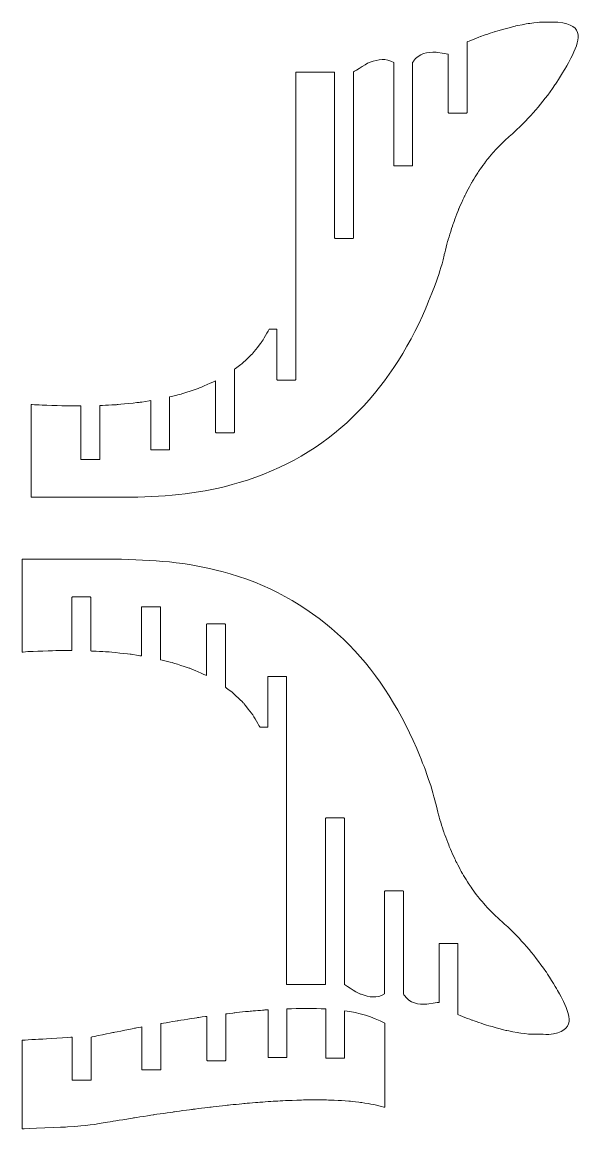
# Model space of a CAD drawing. Header units: inches. Extents: x -318 to 215, y -214 to 306.
# Drawn here: x 130.8 to 214.8, y 141.1 to 306.1 of the extents above; entities that cross this region are included whole.
import ezdxf

# ---------------------------------------------------------------- set-up
doc = ezdxf.new("R2010")
doc.units = ezdxf.units.IN
doc.header["$MEASUREMENT"] = 0
doc.layers.add('Layer 1', color=7, linetype='Continuous')

msp = doc.modelspace()

# ---------------------------------------------------------------- linework, layer by layer
at = {"layer": 'Layer 1', "color": 1, "lineweight": 9}
for points, knots in [([(204.0785, 289.6362), (206.5911, 291.9916), (208.2578, 293.8984), (210.2248, 296.7265), (210.2248, 296.7265), (210.2248, 296.7265), (211.8643, 299.3483), (211.8643, 299.3483), (211.8643, 299.3483), (211.8643, 299.3483), (212.6078, 300.7084), (212.6078, 300.7084), (212.6078, 300.7084), (213.8749, 303.1956), (214.835, 305.6924), (210.6658, 306.0881), (210.6658, 306.0881), (210.6658, 306.0881), (207.9267, 306.0687), (207.9267, 306.0687), (207.9267, 306.0687), (207.9267, 306.0687), (206.2127, 305.8657), (206.2127, 305.8657), (206.2127, 305.8657), (206.2127, 305.8657), (204.4137, 305.5278), (204.4137, 305.5278), (204.4137, 305.5278), (204.4137, 305.5278), (201.2223, 304.6635), (201.2223, 304.6635), (201.2223, 304.6635), (201.2223, 304.6635), (199.193, 303.9642), (199.193, 303.9642), (199.193, 303.9642), (199.193, 303.9642), (197.1218, 303.1472), (197.1218, 303.1472), (197.1218, 303.1472), (197.1218, 303.1472), (197.1218, 292.6085), (197.1218, 292.6085), (197.1218, 292.6085), (197.1218, 292.6085), (197.0501, 292.5368), (197.0501, 292.5368), (197.0501, 292.5368), (197.0501, 292.5368), (194.3725, 292.5368), (194.3725, 292.5368), (194.3725, 292.5368), (194.3725, 292.5368), (194.3008, 292.6085), (194.3008, 292.6085), (194.3008, 292.6085), (194.3008, 292.6085), (194.3008, 301.3127), (194.3008, 301.3127), (194.3008, 301.3127), (194.3008, 301.3127), (192.49, 301.6062), (192.49, 301.6062), (192.49, 301.6062), (191.1771, 301.6519), (189.9333, 301.437), (189.1251, 300.2713), (189.1251, 300.2713), (189.1251, 300.2713), (188.9975, 300.0711), (188.9975, 300.0711), (188.9975, 300.0711), (188.9975, 300.0711), (188.9975, 284.7556), (188.9975, 284.7556), (188.9975, 284.7556), (188.9975, 284.7556), (188.9258, 284.6839), (188.9258, 284.6839), (188.9258, 284.6839), (188.9258, 284.6839), (186.248, 284.6839), (186.248, 284.6839), (186.248, 284.6839), (186.248, 284.6839), (186.1764, 284.7556), (186.1764, 284.7556), (186.1764, 284.7556), (186.1764, 284.7556), (186.1764, 300.0508), (186.1764, 300.0508), (186.1764, 300.0508), (184.9858, 300.7524), (183.8993, 300.5703), (182.6591, 300.1025), (182.6591, 300.1025), (182.6591, 300.2585), (180.303, 298.7474), (180.1899, 298.6666), (180.1899, 298.6666), (180.1899, 298.6666), (180.1899, 273.8929), (180.1899, 273.8929), (180.1899, 273.8929), (180.1899, 273.8929), (180.1182, 273.8212), (180.1182, 273.8212), (180.1182, 273.8212), (180.1182, 273.8212), (177.4404, 273.8212), (177.4404, 273.8212), (177.4404, 273.8212), (177.4404, 273.8212), (177.3688, 273.8929), (177.3688, 273.8929), (177.3688, 273.8929), (177.3688, 273.8929), (177.3688, 298.6317), (177.3688, 298.6317), (177.3688, 298.6317), (177.3688, 298.6317), (171.5622, 298.6317), (171.5622, 298.6317), (171.5622, 298.6317), (171.5622, 298.6317), (171.5622, 252.8031), (171.5622, 252.8031), (171.5622, 252.8031), (171.5622, 252.8031), (171.4905, 252.7314), (171.4905, 252.7314), (171.4905, 252.7314), (171.4905, 252.7314), (168.8129, 252.7314), (168.8129, 252.7314), (168.8129, 252.7314), (168.8129, 252.7314), (168.7412, 252.8031), (168.7412, 252.8031), (168.7412, 252.8031), (168.7412, 252.8031), (168.7412, 260.3122), (168.7412, 260.3122), (168.7412, 260.3122), (168.7412, 260.3122), (167.6064, 260.3122), (167.6064, 260.3122), (167.6064, 260.3122), (167.6064, 260.3122), (166.5302, 258.4527), (166.5302, 258.4527), (166.5302, 258.4527), (166.5302, 258.4527), (165.1688, 256.7195), (165.1688, 256.7195), (165.1688, 256.7195), (165.1688, 256.7195), (163.5474, 255.1587), (163.5474, 255.1587), (163.5474, 255.1587), (163.5474, 255.1587), (162.4336, 254.3361), (162.4336, 254.3361), (162.4336, 254.3361), (162.4336, 254.3361), (162.4336, 244.952), (162.4336, 244.952), (162.4336, 244.952), (162.4336, 244.952), (162.362, 244.8803), (162.362, 244.8803), (162.362, 244.8803), (162.362, 244.8803), (159.6845, 244.8803), (159.6845, 244.8803), (159.6845, 244.8803), (159.6845, 244.8803), (159.6129, 244.952), (159.6129, 244.952), (159.6129, 244.952), (159.6129, 244.952), (159.6129, 252.6031), (159.6129, 252.6031), (159.6129, 252.6031), (159.6129, 252.6031), (157.13, 251.5117), (157.13, 251.5117), (157.13, 251.5117), (157.13, 251.5117), (154.474, 250.6403), (154.474, 250.6403), (154.474, 250.6403), (154.474, 250.6403), (152.7578, 250.2288), (152.7578, 250.2288), (152.7578, 250.2288), (152.7578, 250.2288), (152.7578, 242.3961), (152.7578, 242.3961), (152.7578, 242.3961), (152.7578, 242.3961), (152.6861, 242.3244), (152.6861, 242.3244), (152.6861, 242.3244), (152.6861, 242.3244), (150.0081, 242.3244), (150.0081, 242.3244), (150.0081, 242.3244), (150.0081, 242.3244), (149.9364, 242.3961), (149.9364, 242.3961), (149.9364, 242.3961), (149.9364, 242.3961), (149.9364, 249.6717), (149.9364, 249.6717), (149.9364, 249.6717), (149.9364, 249.6717), (148.3873, 249.4141), (148.3873, 249.4141), (148.3873, 249.4141), (148.3873, 249.4141), (144.9569, 249.0585), (144.9569, 249.0585), (144.9569, 249.0585), (144.9569, 249.0585), (142.3514, 248.9284), (142.3514, 248.9284), (142.3514, 248.9284), (142.3514, 248.9284), (142.3514, 240.9355), (142.3514, 240.9355), (142.3514, 240.9355), (142.3514, 240.9355), (142.2797, 240.8638), (142.2797, 240.8638), (142.2797, 240.8638), (142.2797, 240.8638), (139.6019, 240.8638), (139.6019, 240.8638), (139.6019, 240.8638), (139.6019, 240.8638), (139.5302, 240.9355), (139.5302, 240.9355), (139.5302, 240.9355), (139.5302, 240.9355), (139.5302, 248.8687), (139.5302, 248.8687), (139.5302, 248.8687), (139.5302, 248.8687), (137.3211, 248.8614), (137.3211, 248.8614), (137.3211, 248.8614), (137.3211, 248.8614), (133.1161, 249.02), (133.1161, 249.02), (133.1161, 249.02), (133.1161, 249.02), (132.1216, 249.0934), (132.1216, 249.0934), (132.1216, 249.0934), (132.1216, 249.0934), (132.1216, 235.2559), (132.1216, 235.2559), (132.1216, 235.2559), (132.1216, 235.2559), (146.935, 235.2557), (146.935, 235.2557), (146.935, 235.2557), (152.7023, 235.3996), (157.5392, 235.7686), (163.1429, 237.4329), (163.1429, 237.4329), (176.5675, 241.4202), (185.5171, 250.7878), (190.9707, 263.4595), (190.9707, 263.4595), (190.9707, 263.4595), (192.2565, 266.6801), (192.2565, 266.6801), (192.2565, 266.6801), (192.8994, 268.5553), (193.276, 269.4202), (193.6969, 271.3253), (193.6969, 271.3253), (193.6969, 271.3253), (194.3221, 273.7388), (194.3221, 273.7388), (194.3221, 273.7388), (194.3221, 273.7388), (195.0423, 276.0245), (195.0423, 276.0245), (195.0423, 276.0245), (195.0423, 276.0245), (195.858, 278.1829), (195.858, 278.1829), (195.858, 278.1829), (195.858, 278.1829), (196.769, 280.2135), (196.769, 280.2135), (196.769, 280.2135), (196.769, 280.2135), (197.7754, 282.1166), (197.7754, 282.1166), (197.7754, 282.1166), (197.7754, 282.1166), (198.8768, 283.8917), (198.8768, 283.8917), (198.8768, 283.8917), (198.8768, 283.8917), (200.0739, 285.5392), (200.0739, 285.5392), (200.0739, 285.5392), (200.0739, 285.5392), (201.3666, 287.0591), (201.3666, 287.0591), (201.3666, 287.0591), (201.3666, 287.0591), (202.7543, 288.4509), (202.7543, 288.4509), (202.7543, 288.4509), (202.7543, 288.4509), (204.0785, 289.6362), (204.0785, 289.6362)], [0, 0, 0, 0, 0.01234568, 0.01234568, 0.01234568, 0.01234569, 0.02469136, 0.02469136, 0.02469136, 0.02469137, 0.03703704, 0.03703704, 0.03703704, 0.03703705, 0.04938272, 0.04938272, 0.04938272, 0.04938273, 0.0617284, 0.0617284, 0.0617284, 0.06172841, 0.07407407, 0.07407407, 0.07407407, 0.07407408, 0.08641975, 0.08641975, 0.08641975, 0.08641976, 0.09876543, 0.09876543, 0.09876543, 0.09876544, 0.11111111, 0.11111111, 0.11111111, 0.11111112, 0.12345679, 0.12345679, 0.12345679, 0.1234568, 0.13580247, 0.13580247, 0.13580247, 0.13580248, 0.14814815, 0.14814815, 0.14814815, 0.14814816, 0.16049383, 0.16049383, 0.16049383, 0.16049384, 0.17283951, 0.17283951, 0.17283951, 0.17283952, 0.18518519, 0.18518519, 0.18518519, 0.1851852, 0.19753086, 0.19753086, 0.19753086, 0.19753087, 0.20987654, 0.20987654, 0.20987654, 0.20987655, 0.22222222, 0.22222222, 0.22222222, 0.22222223, 0.2345679, 0.2345679, 0.2345679, 0.23456791, 0.24691358, 0.24691358, 0.24691358, 0.24691359, 0.25925926, 0.25925926, 0.25925926, 0.25925927, 0.27160494, 0.27160494, 0.27160494, 0.27160495, 0.28395062, 0.28395062, 0.28395062, 0.28395063, 0.2962963, 0.2962963, 0.2962963, 0.29629631, 0.30864198, 0.30864198, 0.30864198, 0.30864199, 0.32098765, 0.32098765, 0.32098765, 0.32098766, 0.33333333, 0.33333333, 0.33333333, 0.33333334, 0.34567901, 0.34567901, 0.34567901, 0.34567902, 0.35802469, 0.35802469, 0.35802469, 0.3580247, 0.37037037, 0.37037037, 0.37037037, 0.37037038, 0.38271605, 0.38271605, 0.38271605, 0.38271606, 0.39506173, 0.39506173, 0.39506173, 0.39506174, 0.40740741, 0.40740741, 0.40740741, 0.40740742, 0.41975309, 0.41975309, 0.41975309, 0.4197531, 0.43209877, 0.43209877, 0.43209877, 0.43209878, 0.44444444, 0.44444444, 0.44444444, 0.44444445, 0.45679012, 0.45679012, 0.45679012, 0.45679013, 0.4691358, 0.4691358, 0.4691358, 0.46913581, 0.48148148, 0.48148148, 0.48148148, 0.48148149, 0.49382716, 0.49382716, 0.49382716, 0.49382717, 0.50617284, 0.50617284, 0.50617284, 0.50617285, 0.51851852, 0.51851852, 0.51851852, 0.51851853, 0.5308642, 0.5308642, 0.5308642, 0.53086421, 0.54320988, 0.54320988, 0.54320988, 0.54320989, 0.55555556, 0.55555556, 0.55555556, 0.55555557, 0.56790123, 0.56790123, 0.56790123, 0.56790124, 0.58024691, 0.58024691, 0.58024691, 0.58024692, 0.59259259, 0.59259259, 0.59259259, 0.5925926, 0.60493827, 0.60493827, 0.60493827, 0.60493828, 0.61728395, 0.61728395, 0.61728395, 0.61728396, 0.62962963, 0.62962963, 0.62962963, 0.62962964, 0.64197531, 0.64197531, 0.64197531, 0.64197532, 0.65432099, 0.65432099, 0.65432099, 0.654321, 0.66666667, 0.66666667, 0.66666667, 0.66666668, 0.67901235, 0.67901235, 0.67901235, 0.67901236, 0.69135802, 0.69135802, 0.69135802, 0.69135803, 0.7037037, 0.7037037, 0.7037037, 0.70370371, 0.71604938, 0.71604938, 0.71604938, 0.71604939, 0.72839506, 0.72839506, 0.72839506, 0.72839507, 0.74074074, 0.74074074, 0.74074074, 0.74074075, 0.75308642, 0.75308642, 0.75308642, 0.75308643, 0.7654321, 0.7654321, 0.7654321, 0.76543211, 0.77777778, 0.77777778, 0.77777778, 0.77777779, 0.79012346, 0.79012346, 0.79012346, 0.79012347, 0.80246914, 0.80246914, 0.80246914, 0.80246915, 0.81481481, 0.81481481, 0.81481481, 0.81481482, 0.82716049, 0.82716049, 0.82716049, 0.8271605, 0.83950617, 0.83950617, 0.83950617, 0.83950618, 0.85185185, 0.85185185, 0.85185185, 0.85185186, 0.86419753, 0.86419753, 0.86419753, 0.86419754, 0.87654321, 0.87654321, 0.87654321, 0.87654322, 0.88888889, 0.88888889, 0.88888889, 0.8888889, 0.90123457, 0.90123457, 0.90123457, 0.90123458, 0.91358025, 0.91358025, 0.91358025, 0.91358026, 0.92592593, 0.92592593, 0.92592593, 0.92592594, 0.9382716, 0.9382716, 0.9382716, 0.93827161, 0.95061728, 0.95061728, 0.95061728, 0.95061729, 0.96296296, 0.96296296, 0.96296296, 0.96296297, 0.97530864, 0.97530864, 0.97530864, 0.97530865, 0.98765432, 0.98765432, 0.98765432, 0.98765433, 1, 1, 1, 1]), ([(202.7222, 171.6284), (205.2348, 169.2731), (206.9015, 167.3662), (208.8685, 164.5381), (208.8685, 164.5381), (208.8685, 164.5381), (210.508, 161.9163), (210.508, 161.9163), (210.508, 161.9163), (210.508, 161.9163), (211.2515, 160.5563), (211.2515, 160.5563), (211.2515, 160.5563), (212.5186, 158.069), (213.4787, 155.5722), (209.3095, 155.1765), (209.3095, 155.1765), (209.3095, 155.1765), (206.5704, 155.1959), (206.5704, 155.1959), (206.5704, 155.1959), (206.5704, 155.1959), (204.8564, 155.3989), (204.8564, 155.3989), (204.8564, 155.3989), (204.8564, 155.3989), (203.0574, 155.7368), (203.0574, 155.7368), (203.0574, 155.7368), (203.0574, 155.7368), (199.866, 156.6011), (199.866, 156.6011), (199.866, 156.6011), (199.866, 156.6011), (197.8367, 157.3005), (197.8367, 157.3005), (197.8367, 157.3005), (197.8367, 157.3005), (195.7655, 158.1174), (195.7655, 158.1174), (195.7655, 158.1174), (195.7655, 158.1174), (195.7655, 168.6561), (195.7655, 168.6561), (195.7655, 168.6561), (195.7655, 168.6561), (195.6938, 168.7278), (195.6938, 168.7278), (195.6938, 168.7278), (195.6938, 168.7278), (193.0162, 168.7278), (193.0162, 168.7278), (193.0162, 168.7278), (193.0162, 168.7278), (192.9445, 168.6561), (192.9445, 168.6561), (192.9445, 168.6561), (192.9445, 168.6561), (192.9445, 159.9519), (192.9445, 159.9519), (192.9445, 159.9519), (192.9445, 159.9519), (191.1337, 159.6584), (191.1337, 159.6584), (191.1337, 159.6584), (189.8208, 159.6127), (188.577, 159.8276), (187.7688, 160.9933), (187.7688, 160.9933), (187.7688, 160.9933), (187.6412, 161.1935), (187.6412, 161.1935), (187.6412, 161.1935), (187.6412, 161.1935), (187.6412, 176.509), (187.6412, 176.509), (187.6412, 176.509), (187.6412, 176.509), (187.5695, 176.5807), (187.5695, 176.5807), (187.5695, 176.5807), (187.5695, 176.5807), (184.8917, 176.5807), (184.8917, 176.5807), (184.8917, 176.5807), (184.8917, 176.5807), (184.8201, 176.509), (184.8201, 176.509), (184.8201, 176.509), (184.8201, 176.509), (184.8201, 161.2138), (184.8201, 161.2138), (184.8201, 161.2138), (183.6295, 160.5122), (182.543, 160.6944), (181.3028, 161.1621), (181.3028, 161.1621), (181.3028, 161.0061), (178.9467, 162.5173), (178.8336, 162.598), (178.8336, 162.598), (178.8336, 162.598), (178.8336, 187.3717), (178.8336, 187.3717), (178.8336, 187.3717), (178.8336, 187.3717), (178.7619, 187.4434), (178.7619, 187.4434), (178.7619, 187.4434), (178.7619, 187.4434), (176.0841, 187.4434), (176.0841, 187.4434), (176.0841, 187.4434), (176.0841, 187.4434), (176.0125, 187.3717), (176.0125, 187.3717), (176.0125, 187.3717), (176.0125, 187.3717), (176.0125, 162.633), (176.0125, 162.633), (176.0125, 162.633), (176.0125, 162.633), (170.2059, 162.633), (170.2059, 162.633), (170.2059, 162.633), (170.2059, 162.633), (170.2059, 208.4615), (170.2059, 208.4615), (170.2059, 208.4615), (170.2059, 208.4615), (170.1342, 208.5332), (170.1342, 208.5332), (170.1342, 208.5332), (170.1342, 208.5332), (167.4566, 208.5332), (167.4566, 208.5332), (167.4566, 208.5332), (167.4566, 208.5332), (167.3849, 208.4615), (167.3849, 208.4615), (167.3849, 208.4615), (167.3849, 208.4615), (167.3849, 200.9524), (167.3849, 200.9524), (167.3849, 200.9524), (167.3849, 200.9524), (166.2501, 200.9524), (166.2501, 200.9524), (166.2501, 200.9524), (166.2501, 200.9524), (165.1739, 202.812), (165.1739, 202.812), (165.1739, 202.812), (165.1739, 202.812), (163.8125, 204.5451), (163.8125, 204.5451), (163.8125, 204.5451), (163.8125, 204.5451), (162.1911, 206.106), (162.1911, 206.106), (162.1911, 206.106), (162.1911, 206.106), (161.0773, 206.9285), (161.0773, 206.9285), (161.0773, 206.9285), (161.0773, 206.9285), (161.0773, 216.3127), (161.0773, 216.3127), (161.0773, 216.3127), (161.0773, 216.3127), (161.0057, 216.3843), (161.0057, 216.3843), (161.0057, 216.3843), (161.0057, 216.3843), (158.3282, 216.3843), (158.3282, 216.3843), (158.3282, 216.3843), (158.3282, 216.3843), (158.2566, 216.3127), (158.2566, 216.3127), (158.2566, 216.3127), (158.2566, 216.3127), (158.2566, 208.6615), (158.2566, 208.6615), (158.2566, 208.6615), (158.2566, 208.6615), (155.7737, 209.7529), (155.7737, 209.7529), (155.7737, 209.7529), (155.7737, 209.7529), (153.1177, 210.6244), (153.1177, 210.6244), (153.1177, 210.6244), (153.1177, 210.6244), (151.4015, 211.0358), (151.4015, 211.0358), (151.4015, 211.0358), (151.4015, 211.0358), (151.4015, 218.8686), (151.4015, 218.8686), (151.4015, 218.8686), (151.4015, 218.8686), (151.3298, 218.9402), (151.3298, 218.9402), (151.3298, 218.9402), (151.3298, 218.9402), (148.6518, 218.9402), (148.6518, 218.9402), (148.6518, 218.9402), (148.6518, 218.9402), (148.5801, 218.8686), (148.5801, 218.8686), (148.5801, 218.8686), (148.5801, 218.8686), (148.5801, 211.5929), (148.5801, 211.5929), (148.5801, 211.5929), (148.5801, 211.5929), (147.031, 211.8505), (147.031, 211.8505), (147.031, 211.8505), (147.031, 211.8505), (143.6006, 212.2061), (143.6006, 212.2061), (143.6006, 212.2061), (143.6006, 212.2061), (140.9951, 212.3363), (140.9951, 212.3363), (140.9951, 212.3363), (140.9951, 212.3363), (140.9951, 220.3291), (140.9951, 220.3291), (140.9951, 220.3291), (140.9951, 220.3291), (140.9234, 220.4008), (140.9234, 220.4008), (140.9234, 220.4008), (140.9234, 220.4008), (138.2456, 220.4008), (138.2456, 220.4008), (138.2456, 220.4008), (138.2456, 220.4008), (138.1739, 220.3291), (138.1739, 220.3291), (138.1739, 220.3291), (138.1739, 220.3291), (138.1739, 212.3959), (138.1739, 212.3959), (138.1739, 212.3959), (138.1739, 212.3959), (135.9648, 212.4033), (135.9648, 212.4033), (135.9648, 212.4033), (135.9648, 212.4033), (131.7598, 212.2446), (131.7598, 212.2446), (131.7598, 212.2446), (131.7598, 212.2446), (130.7653, 212.1713), (130.7653, 212.1713), (130.7653, 212.1713), (130.7653, 212.1713), (130.7653, 226.0087), (130.7653, 226.0087), (130.7653, 226.0087), (130.7653, 226.0087), (145.5787, 226.0089), (145.5787, 226.0089), (145.5787, 226.0089), (151.346, 225.865), (156.1829, 225.496), (161.7866, 223.8317), (161.7866, 223.8317), (175.2112, 219.8444), (184.1608, 210.4769), (189.6144, 197.8051), (189.6144, 197.8051), (189.6144, 197.8051), (190.9002, 194.5845), (190.9002, 194.5845), (190.9002, 194.5845), (191.5431, 192.7093), (191.9197, 191.8444), (192.3406, 189.9393), (192.3406, 189.9393), (192.3406, 189.9393), (192.9658, 187.5258), (192.9658, 187.5258), (192.9658, 187.5258), (192.9658, 187.5258), (193.686, 185.2401), (193.686, 185.2401), (193.686, 185.2401), (193.686, 185.2401), (194.5017, 183.0817), (194.5017, 183.0817), (194.5017, 183.0817), (194.5017, 183.0817), (195.4127, 181.0511), (195.4127, 181.0511), (195.4127, 181.0511), (195.4127, 181.0511), (196.4191, 179.1481), (196.4191, 179.1481), (196.4191, 179.1481), (196.4191, 179.1481), (197.5205, 177.3729), (197.5205, 177.3729), (197.5205, 177.3729), (197.5205, 177.3729), (198.7176, 175.7254), (198.7176, 175.7254), (198.7176, 175.7254), (198.7176, 175.7254), (200.0103, 174.2056), (200.0103, 174.2056), (200.0103, 174.2056), (200.0103, 174.2056), (201.398, 172.8137), (201.398, 172.8137), (201.398, 172.8137), (201.398, 172.8137), (202.7222, 171.6284), (202.7222, 171.6284)], [0, 0, 0, 0, 0.01234568, 0.01234568, 0.01234568, 0.01234569, 0.02469136, 0.02469136, 0.02469136, 0.02469137, 0.03703704, 0.03703704, 0.03703704, 0.03703705, 0.04938272, 0.04938272, 0.04938272, 0.04938273, 0.0617284, 0.0617284, 0.0617284, 0.06172841, 0.07407407, 0.07407407, 0.07407407, 0.07407408, 0.08641975, 0.08641975, 0.08641975, 0.08641976, 0.09876543, 0.09876543, 0.09876543, 0.09876544, 0.11111111, 0.11111111, 0.11111111, 0.11111112, 0.12345679, 0.12345679, 0.12345679, 0.1234568, 0.13580247, 0.13580247, 0.13580247, 0.13580248, 0.14814815, 0.14814815, 0.14814815, 0.14814816, 0.16049383, 0.16049383, 0.16049383, 0.16049384, 0.17283951, 0.17283951, 0.17283951, 0.17283952, 0.18518519, 0.18518519, 0.18518519, 0.1851852, 0.19753086, 0.19753086, 0.19753086, 0.19753087, 0.20987654, 0.20987654, 0.20987654, 0.20987655, 0.22222222, 0.22222222, 0.22222222, 0.22222223, 0.2345679, 0.2345679, 0.2345679, 0.23456791, 0.24691358, 0.24691358, 0.24691358, 0.24691359, 0.25925926, 0.25925926, 0.25925926, 0.25925927, 0.27160494, 0.27160494, 0.27160494, 0.27160495, 0.28395062, 0.28395062, 0.28395062, 0.28395063, 0.2962963, 0.2962963, 0.2962963, 0.29629631, 0.30864198, 0.30864198, 0.30864198, 0.30864199, 0.32098765, 0.32098765, 0.32098765, 0.32098766, 0.33333333, 0.33333333, 0.33333333, 0.33333334, 0.34567901, 0.34567901, 0.34567901, 0.34567902, 0.35802469, 0.35802469, 0.35802469, 0.3580247, 0.37037037, 0.37037037, 0.37037037, 0.37037038, 0.38271605, 0.38271605, 0.38271605, 0.38271606, 0.39506173, 0.39506173, 0.39506173, 0.39506174, 0.40740741, 0.40740741, 0.40740741, 0.40740742, 0.41975309, 0.41975309, 0.41975309, 0.4197531, 0.43209877, 0.43209877, 0.43209877, 0.43209878, 0.44444444, 0.44444444, 0.44444444, 0.44444445, 0.45679012, 0.45679012, 0.45679012, 0.45679013, 0.4691358, 0.4691358, 0.4691358, 0.46913581, 0.48148148, 0.48148148, 0.48148148, 0.48148149, 0.49382716, 0.49382716, 0.49382716, 0.49382717, 0.50617284, 0.50617284, 0.50617284, 0.50617285, 0.51851852, 0.51851852, 0.51851852, 0.51851853, 0.5308642, 0.5308642, 0.5308642, 0.53086421, 0.54320988, 0.54320988, 0.54320988, 0.54320989, 0.55555556, 0.55555556, 0.55555556, 0.55555557, 0.56790123, 0.56790123, 0.56790123, 0.56790124, 0.58024691, 0.58024691, 0.58024691, 0.58024692, 0.59259259, 0.59259259, 0.59259259, 0.5925926, 0.60493827, 0.60493827, 0.60493827, 0.60493828, 0.61728395, 0.61728395, 0.61728395, 0.61728396, 0.62962963, 0.62962963, 0.62962963, 0.62962964, 0.64197531, 0.64197531, 0.64197531, 0.64197532, 0.65432099, 0.65432099, 0.65432099, 0.654321, 0.66666667, 0.66666667, 0.66666667, 0.66666668, 0.67901235, 0.67901235, 0.67901235, 0.67901236, 0.69135802, 0.69135802, 0.69135802, 0.69135803, 0.7037037, 0.7037037, 0.7037037, 0.70370371, 0.71604938, 0.71604938, 0.71604938, 0.71604939, 0.72839506, 0.72839506, 0.72839506, 0.72839507, 0.74074074, 0.74074074, 0.74074074, 0.74074075, 0.75308642, 0.75308642, 0.75308642, 0.75308643, 0.7654321, 0.7654321, 0.7654321, 0.76543211, 0.77777778, 0.77777778, 0.77777778, 0.77777779, 0.79012346, 0.79012346, 0.79012346, 0.79012347, 0.80246914, 0.80246914, 0.80246914, 0.80246915, 0.81481481, 0.81481481, 0.81481481, 0.81481482, 0.82716049, 0.82716049, 0.82716049, 0.8271605, 0.83950617, 0.83950617, 0.83950617, 0.83950618, 0.85185185, 0.85185185, 0.85185185, 0.85185186, 0.86419753, 0.86419753, 0.86419753, 0.86419754, 0.87654321, 0.87654321, 0.87654321, 0.87654322, 0.88888889, 0.88888889, 0.88888889, 0.8888889, 0.90123457, 0.90123457, 0.90123457, 0.90123458, 0.91358025, 0.91358025, 0.91358025, 0.91358026, 0.92592593, 0.92592593, 0.92592593, 0.92592594, 0.9382716, 0.9382716, 0.9382716, 0.93827161, 0.95061728, 0.95061728, 0.95061728, 0.95061729, 0.96296296, 0.96296296, 0.96296296, 0.96296297, 0.97530864, 0.97530864, 0.97530864, 0.97530865, 0.98765432, 0.98765432, 0.98765432, 0.98765433, 1, 1, 1, 1]), ([(141.0432, 148.4047), (141.0432, 148.4047), (141.0432, 154.7735), (141.0432, 154.7735), (141.0432, 154.7735), (141.0432, 154.7735), (144.4365, 155.4712), (144.4365, 155.4712), (144.4365, 155.4712), (144.4365, 155.4712), (147.6842, 156.1037), (147.6842, 156.1037), (147.6842, 156.1037), (147.6842, 156.1037), (148.6285, 156.2758), (148.6285, 156.2758), (148.6285, 156.2758), (148.6285, 156.2758), (148.6285, 149.9449), (148.6285, 149.9449), (148.6285, 149.9449), (148.6285, 149.9449), (148.7002, 149.8732), (148.7002, 149.8732), (148.7002, 149.8732), (148.7002, 149.8732), (151.3776, 149.8732), (151.3776, 149.8732), (151.3776, 149.8732), (151.3776, 149.8732), (151.4493, 149.9449), (151.4493, 149.9449), (151.4493, 149.9449), (151.4493, 149.9449), (151.4493, 156.7835), (151.4493, 156.7835), (151.4493, 156.7835), (151.4493, 156.7835), (153.9984, 157.2166), (153.9984, 157.2166), (153.9984, 157.2166), (153.9984, 157.2166), (156.9202, 157.6698), (156.9202, 157.6698), (156.9202, 157.6698), (156.9202, 157.6698), (158.3045, 157.8632), (158.3045, 157.8632), (158.3045, 157.8632), (158.3045, 157.8632), (158.3045, 151.3127), (158.3045, 151.3127), (158.3045, 151.3127), (158.3045, 151.3127), (158.3762, 151.241), (158.3762, 151.241), (158.3762, 151.241), (158.3762, 151.241), (161.0538, 151.241), (161.0538, 151.241), (161.0538, 151.241), (161.0538, 151.241), (161.1255, 151.3127), (161.1255, 151.3127), (161.1255, 151.3127), (161.1255, 151.3127), (161.1255, 158.228), (161.1255, 158.228), (161.1255, 158.228), (161.1255, 158.228), (162.3708, 158.3857), (162.3708, 158.3857), (162.3708, 158.3857), (162.3708, 158.3857), (164.896, 158.647), (164.896, 158.647), (164.896, 158.647), (164.896, 158.647), (166.9509, 158.8112), (166.9509, 158.8112), (166.9509, 158.8112), (166.9509, 158.8112), (167.4331, 158.8397), (167.4331, 158.8397), (167.4331, 158.8397), (167.4331, 158.8397), (167.4331, 151.7817), (167.4331, 151.7817), (167.4331, 151.7817), (167.4331, 151.7817), (167.5048, 151.71), (167.5048, 151.71), (167.5048, 151.71), (167.5048, 151.71), (170.1826, 151.71), (170.1826, 151.71), (170.1826, 151.71), (170.1826, 151.71), (170.2542, 151.7817), (170.2542, 151.7817), (170.2542, 151.7817), (170.2542, 151.7817), (170.2542, 158.9794), (170.2542, 158.9794), (170.2542, 158.9794), (171.9974, 159.0366), (174.2989, 159.085), (176.0324, 158.9631), (176.0324, 158.9631), (176.0324, 158.9631), (176.0324, 151.698), (176.0324, 151.698), (176.0324, 151.698), (176.0324, 151.698), (176.1041, 151.6263), (176.1041, 151.6263), (176.1041, 151.6263), (176.1041, 151.6263), (178.7819, 151.6263), (178.7819, 151.6263), (178.7819, 151.6263), (178.7819, 151.6263), (178.8536, 151.698), (178.8536, 151.698), (178.8536, 151.698), (178.8536, 151.698), (178.8536, 158.6933), (178.8536, 158.6933), (178.8536, 158.6933), (180.9933, 158.4459), (182.9706, 157.8416), (184.8603, 156.8295), (184.8603, 156.8295), (184.8603, 156.8295), (184.8603, 144.304), (184.8603, 144.304), (184.8603, 144.304), (184.8603, 144.304), (183.8184, 144.5778), (183.8184, 144.5778), (183.8184, 144.5778), (183.8184, 144.5778), (182.5699, 144.8308), (182.5699, 144.8308), (182.5699, 144.8308), (182.5699, 144.8308), (181.2104, 145.0387), (181.2104, 145.0387), (181.2104, 145.0387), (181.2104, 145.0387), (179.7391, 145.2007), (179.7391, 145.2007), (179.7391, 145.2007), (179.7391, 145.2007), (178.1554, 145.3177), (178.1554, 145.3177), (178.1554, 145.3177), (178.1554, 145.3177), (176.4602, 145.3892), (176.4602, 145.3892), (176.4602, 145.3892), (176.4602, 145.3892), (174.653, 145.4154), (174.653, 145.4154), (174.653, 145.4154), (174.653, 145.4154), (172.7341, 145.3962), (172.7341, 145.3962), (172.7341, 145.3962), (172.7341, 145.3962), (170.7028, 145.3318), (170.7028, 145.3318), (170.7028, 145.3318), (170.7028, 145.3318), (168.5595, 145.2223), (168.5595, 145.2223), (168.5595, 145.2223), (168.5595, 145.2223), (166.3042, 145.0677), (166.3042, 145.0677), (166.3042, 145.0677), (166.3042, 145.0677), (163.9367, 144.8677), (163.9367, 144.8677), (163.9367, 144.8677), (163.9367, 144.8677), (161.457, 144.622), (161.457, 144.622), (161.457, 144.622), (161.457, 144.622), (158.8654, 144.3315), (158.8654, 144.3315), (158.8654, 144.3315), (158.8654, 144.3315), (156.1605, 143.9958), (156.1605, 143.9958), (156.1605, 143.9958), (156.1605, 143.9958), (153.3448, 143.6147), (153.3448, 143.6147), (153.3448, 143.6147), (153.3448, 143.6147), (150.4166, 143.1883), (150.4166, 143.1883), (150.4166, 143.1883), (150.4166, 143.1883), (147.3762, 142.7168), (147.3762, 142.7168), (147.3762, 142.7168), (147.3762, 142.7168), (144.2237, 142.2004), (144.2237, 142.2004), (144.2237, 142.2004), (140.9793, 141.642), (140.8081, 141.6269), (137.5201, 141.3677), (137.5201, 141.3677), (137.5201, 141.3677), (130.7653, 141.0883), (130.7653, 141.0883), (130.7653, 141.0883), (130.7653, 141.0883), (130.7653, 154.3098), (130.7653, 154.3098), (130.7653, 154.3098), (130.7653, 154.3098), (133.6734, 154.4642), (133.6734, 154.4642), (133.6734, 154.4642), (133.6734, 154.4642), (138.2221, 154.7553), (138.2221, 154.7553), (138.2221, 154.7553), (138.2221, 154.7553), (138.2221, 148.4047), (138.2221, 148.4047), (138.2221, 148.4047), (138.2221, 148.4047), (138.2938, 148.3331), (138.2938, 148.3331), (138.2938, 148.3331), (138.2938, 148.3331), (140.9716, 148.3331), (140.9716, 148.3331), (140.9716, 148.3331), (140.9716, 148.3331), (141.0432, 148.4047), (141.0432, 148.4047)], [0, 0, 0, 0, 0.01612903, 0.01612903, 0.01612903, 0.01612904, 0.03225806, 0.03225806, 0.03225806, 0.03225807, 0.0483871, 0.0483871, 0.0483871, 0.04838711, 0.06451613, 0.06451613, 0.06451613, 0.06451614, 0.08064516, 0.08064516, 0.08064516, 0.08064517, 0.09677419, 0.09677419, 0.09677419, 0.0967742, 0.11290323, 0.11290323, 0.11290323, 0.11290324, 0.12903226, 0.12903226, 0.12903226, 0.12903227, 0.14516129, 0.14516129, 0.14516129, 0.1451613, 0.16129032, 0.16129032, 0.16129032, 0.16129033, 0.17741935, 0.17741935, 0.17741935, 0.17741936, 0.19354839, 0.19354839, 0.19354839, 0.1935484, 0.20967742, 0.20967742, 0.20967742, 0.20967743, 0.22580645, 0.22580645, 0.22580645, 0.22580646, 0.24193548, 0.24193548, 0.24193548, 0.24193549, 0.25806452, 0.25806452, 0.25806452, 0.25806453, 0.27419355, 0.27419355, 0.27419355, 0.27419356, 0.29032258, 0.29032258, 0.29032258, 0.29032259, 0.30645161, 0.30645161, 0.30645161, 0.30645162, 0.32258065, 0.32258065, 0.32258065, 0.32258066, 0.33870968, 0.33870968, 0.33870968, 0.33870969, 0.35483871, 0.35483871, 0.35483871, 0.35483872, 0.37096774, 0.37096774, 0.37096774, 0.37096775, 0.38709677, 0.38709677, 0.38709677, 0.38709678, 0.40322581, 0.40322581, 0.40322581, 0.40322582, 0.41935484, 0.41935484, 0.41935484, 0.41935485, 0.43548387, 0.43548387, 0.43548387, 0.43548388, 0.4516129, 0.4516129, 0.4516129, 0.45161291, 0.46774194, 0.46774194, 0.46774194, 0.46774195, 0.48387097, 0.48387097, 0.48387097, 0.48387098, 0.5, 0.5, 0.5, 0.50000001, 0.51612903, 0.51612903, 0.51612903, 0.51612904, 0.53225806, 0.53225806, 0.53225806, 0.53225807, 0.5483871, 0.5483871, 0.5483871, 0.54838711, 0.56451613, 0.56451613, 0.56451613, 0.56451614, 0.58064516, 0.58064516, 0.58064516, 0.58064517, 0.59677419, 0.59677419, 0.59677419, 0.5967742, 0.61290323, 0.61290323, 0.61290323, 0.61290324, 0.62903226, 0.62903226, 0.62903226, 0.62903227, 0.64516129, 0.64516129, 0.64516129, 0.6451613, 0.66129032, 0.66129032, 0.66129032, 0.66129033, 0.67741935, 0.67741935, 0.67741935, 0.67741936, 0.69354839, 0.69354839, 0.69354839, 0.6935484, 0.70967742, 0.70967742, 0.70967742, 0.70967743, 0.72580645, 0.72580645, 0.72580645, 0.72580646, 0.74193548, 0.74193548, 0.74193548, 0.74193549, 0.75806452, 0.75806452, 0.75806452, 0.75806453, 0.77419355, 0.77419355, 0.77419355, 0.77419356, 0.79032258, 0.79032258, 0.79032258, 0.79032259, 0.80645161, 0.80645161, 0.80645161, 0.80645162, 0.82258065, 0.82258065, 0.82258065, 0.82258066, 0.83870968, 0.83870968, 0.83870968, 0.83870969, 0.85483871, 0.85483871, 0.85483871, 0.85483872, 0.87096774, 0.87096774, 0.87096774, 0.87096775, 0.88709677, 0.88709677, 0.88709677, 0.88709678, 0.90322581, 0.90322581, 0.90322581, 0.90322582, 0.91935484, 0.91935484, 0.91935484, 0.91935485, 0.93548387, 0.93548387, 0.93548387, 0.93548388, 0.9516129, 0.9516129, 0.9516129, 0.95161291, 0.96774194, 0.96774194, 0.96774194, 0.96774195, 0.98387097, 0.98387097, 0.98387097, 0.98387098, 1, 1, 1, 1])]:
    msp.add_open_spline(points, degree=3, knots=knots, dxfattribs=at)

doc.saveas('drawing.dxf')
